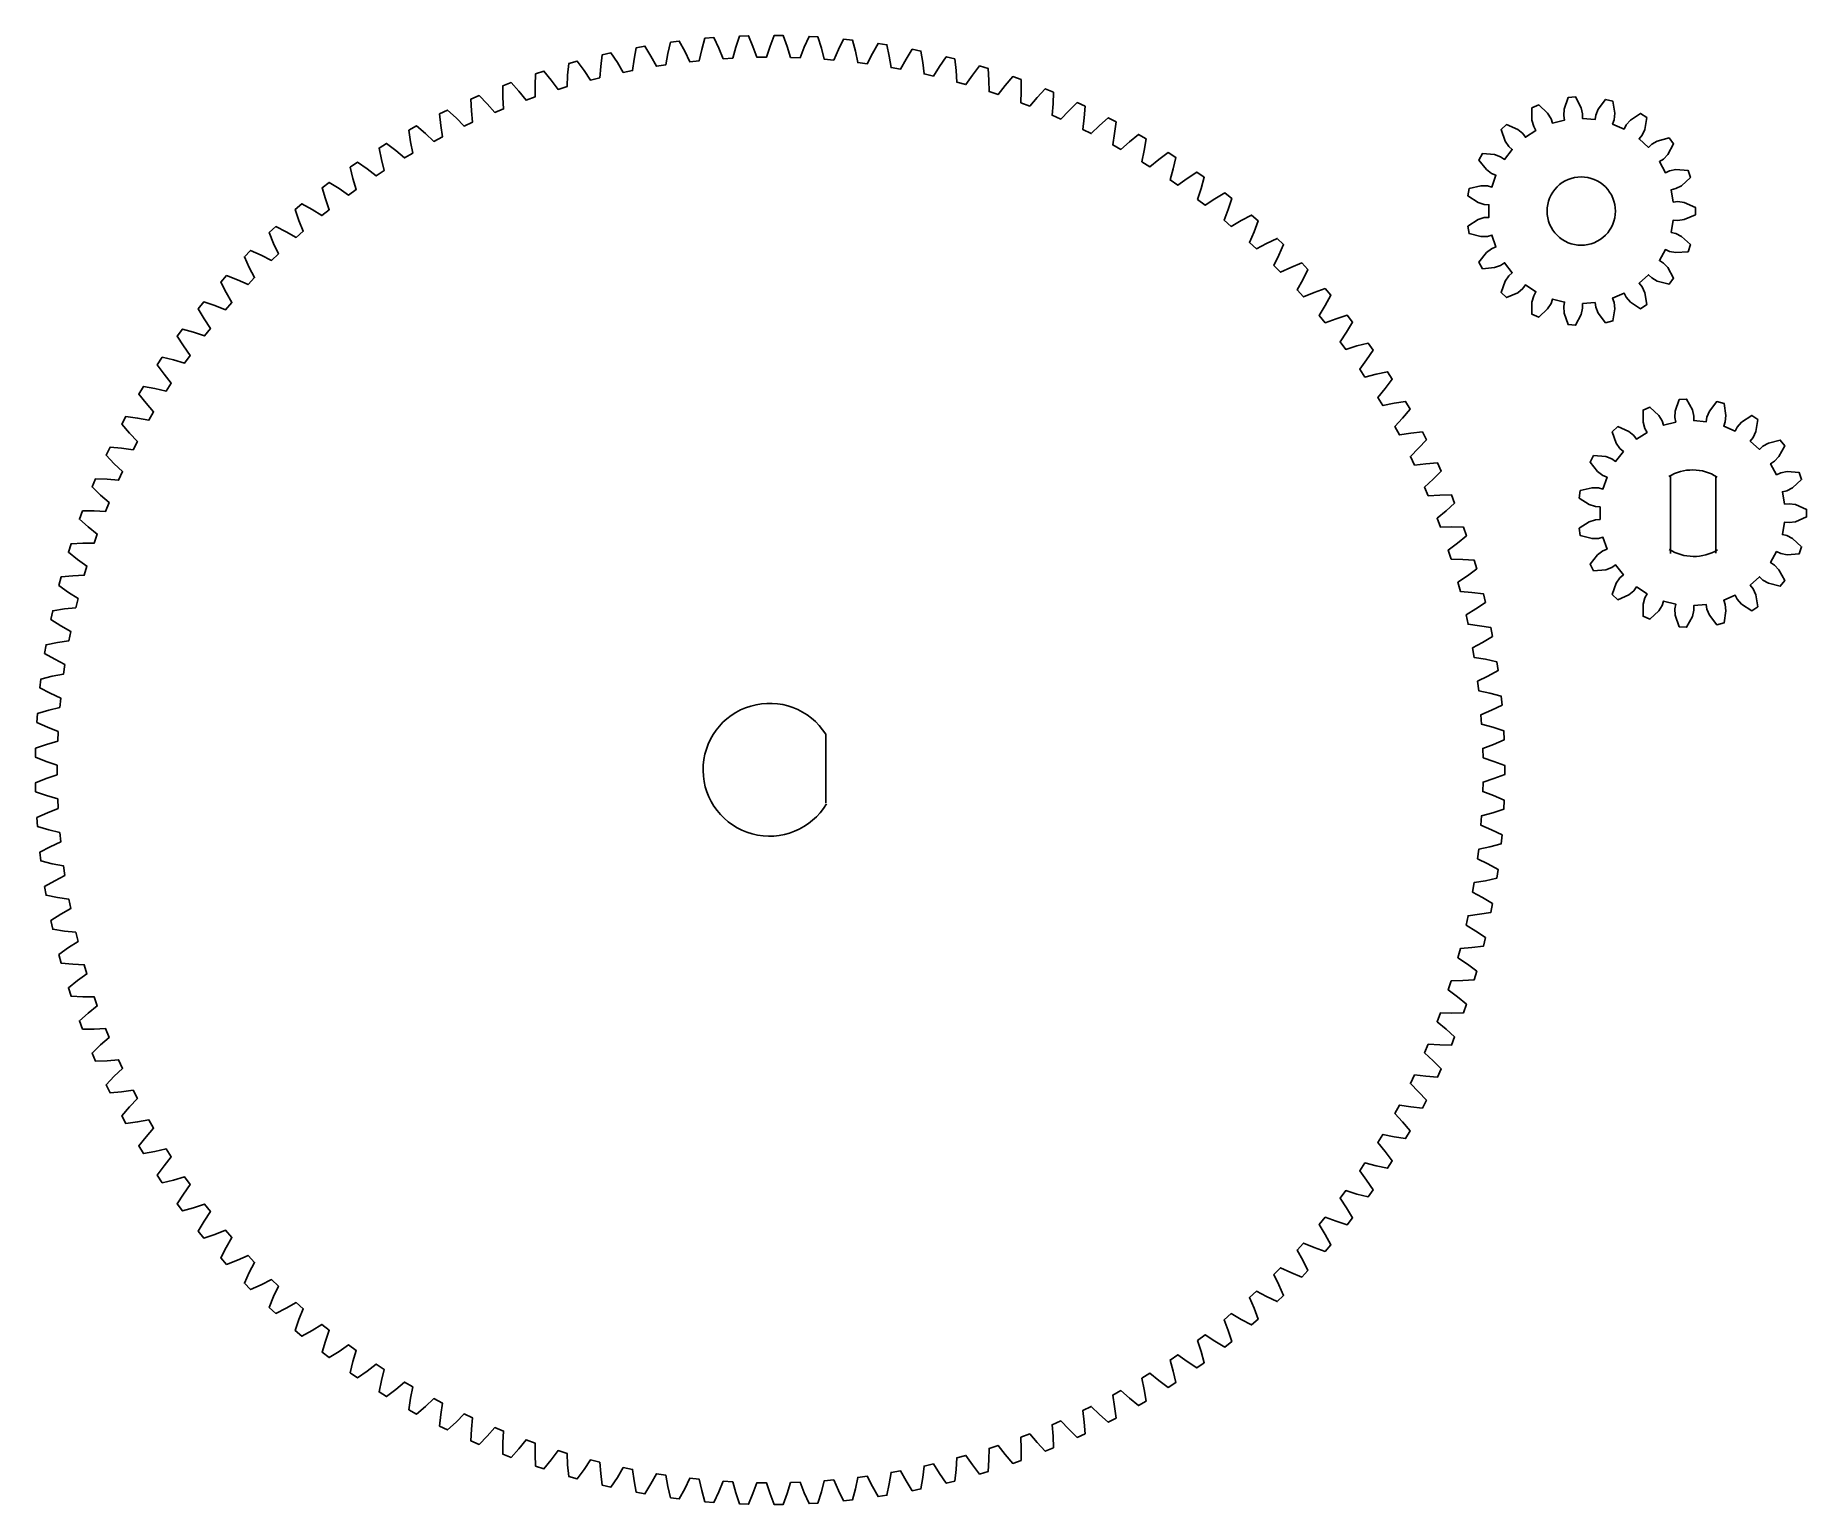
# Model space of a CAD drawing. Extents: x 30 to 133, y 201 to 287.
import ezdxf

# ---------------------------------------------------------------- set-up
doc = ezdxf.new("R2010")
doc.units = 0
doc.layers.add('Layer_1', color=7, linetype='CONTINUOUS')

msp = doc.modelspace()

# ---------------------------------------------------------------- linework, layer by layer
at = {"layer": 'Layer_1', "color": 7}
for points in [[(114.26403, 244.879589), (114.90369, 244.672609), (115.54248, 244.432239), (115.54248, 243.912999), (114.90369, 243.672629), (114.26403, 243.465649), (114.25093, 242.909889), (114.8801, 242.672929), (115.50683, 242.402669), (115.48233, 241.883999), (114.8329, 241.674069), (114.18418, 241.497529), (114.14478, 240.943009), (114.76206, 240.676609), (115.37532, 240.377049), (115.32632, 239.860119), (114.66771, 239.681089), (114.01137, 239.535379), (113.94587, 238.983329), (114.54988, 238.688079), (115.14831, 238.359889), (115.07501, 237.845849), (114.40867, 237.698129), (113.74619, 237.583579), (113.65469, 237.035239), (114.24408, 236.711789), (114.82635, 236.355709), (114.72885, 235.845709), (114.05628, 235.729609), (113.38913, 235.646479), (113.27183, 235.103069), (113.84529, 234.752149), (114.41009, 234.368969), (114.28858, 233.864139), (113.61128, 233.779939), (112.94094, 233.728399), (112.79812, 233.191139), (113.35437, 232.813529), (113.90044, 232.404099), (113.75522, 231.905579), (113.0747, 231.853449), (112.40268, 231.833629), (112.23464, 231.303709), (112.77244, 230.900249), (113.29857, 230.465499), (113.12997, 229.974389), (112.44775, 229.954459), (111.77554, 229.966389), (111.58266, 229.444999), (112.10081, 229.016599), (112.60582, 228.557479), (112.41422, 228.074879), (111.73181, 228.087189), (111.06092, 228.130859), (110.84364, 227.619159), (111.34097, 227.166759), (111.82374, 226.684299), (111.60956, 226.211289), (110.9285, 226.255809), (110.26041, 226.331109), (110.01921, 225.830249), (110.49462, 225.354869), (110.95407, 224.850149), (110.71779, 224.387779), (110.03959, 224.464419), (109.37581, 224.571179), (109.11122, 224.082259), (109.56366, 223.584959), (109.99875, 223.059119), (109.7409, 222.608419), (109.06708, 222.716999), (108.40908, 222.854989), (108.1217, 222.379109), (108.55014, 221.860999), (108.95992, 221.315189), (108.68108, 220.877169), (108.01313, 221.017449), (107.36238, 221.186369), (107.05285, 220.724589), (107.45635, 220.186819), (107.83989, 219.622269), (107.54067, 219.197909), (106.8801, 219.369579), (106.23806, 219.569029), (105.90706, 219.122389), (106.28471, 218.566169), (106.64117, 217.984129), (106.32224, 217.574379), (105.67051, 217.777049), (105.0386, 218.006599), (104.68688, 217.576089), (105.03785, 217.002649), (105.36642, 216.404429), (105.0285, 216.010189), (104.38707, 216.243409), (103.76671, 216.502549), (103.39505, 216.089129), (103.71854, 215.499759), (104.0185, 214.886689), (103.66233, 214.508849), (103.03263, 214.772099), (102.4252, 215.060249), (102.03443, 214.664839), (102.32973, 214.060849), (102.6004, 213.434299), (102.22679, 213.073699), (101.61022, 213.366399), (101.01708, 213.682909), (100.60807, 213.306389), (100.87452, 212.689129), (101.1153, 212.050499), (100.72508, 211.707939), (100.12302, 212.029429), (99.545479, 212.373599), (99.119149, 212.016819), (99.356149, 211.387659), (99.566499, 210.738369), (99.160539, 210.414629), (98.574339, 210.764189), (98.013689, 211.135249), (97.570989, 210.798999), (97.778019, 210.159349), (97.957469, 209.500849), (97.536669, 209.196639), (96.967629, 209.573489), (96.425139, 209.970609), (95.967049, 209.655639), (96.143639, 209.006939), (96.291789, 208.340699), (95.857099, 208.056699), (95.306489, 208.459999), (94.783349, 208.882299), (94.310899, 208.589309), (94.456659, 207.932989), (94.573189, 207.260499), (94.125569, 206.997339), (93.594619, 207.426199), (93.092009, 207.872729), (92.606249, 207.602379), (92.720849, 206.939909), (92.805489, 206.262659), (92.345939, 206.020939), (91.835829, 206.474389), (91.354869, 206.944159), (90.856889, 206.697059), (90.940069, 206.029909), (90.992639, 205.349419), (90.522179, 205.129669), (90.034059, 205.606709), (89.575819, 206.098659), (89.066719, 205.875349), (89.118309, 205.205019), (89.138679, 204.522809), (88.658379, 204.325519), (88.193329, 204.825079), (87.758829, 205.338119), (87.239749, 205.139099), (87.259629, 204.467079), (87.247759, 203.784669), (86.758669, 203.610279), (86.317729, 204.131239), (85.907949, 204.664239), (85.380049, 204.489949), (85.368169, 203.817739), (85.324089, 203.136659), (84.827309, 202.985559), (84.411459, 203.526759), (84.027309, 204.078509), (83.491769, 203.929349), (83.448149, 203.258449), (83.371959, 202.580209), (82.868599, 202.452739), (82.478779, 203.012969), (82.121109, 203.582249), (81.579119, 203.458549), (81.503869, 202.790459), (81.395729, 202.116569), (80.886919, 202.013009), (80.523979, 202.591029), (80.193589, 203.176559), (79.646369, 203.078589), (79.539659, 202.414799), (79.399809, 201.746769), (78.886669, 201.667359), (78.551439, 202.261869), (78.249079, 202.862349), (77.697839, 202.790329), (77.559889, 202.132319), (77.388659, 201.471639), (76.872339, 201.416549), (76.565559, 202.026229), (76.291889, 202.640319), (75.737859, 202.594419), (75.568999, 201.943659), (75.366749, 201.291789), (74.848409, 201.261149), (74.570769, 201.884639), (74.326399, 202.510969), (73.770829, 202.491279), (73.571419, 201.849219), (73.338609, 201.207629), (72.819399, 201.201529), (72.571509, 201.837439), (72.356989, 202.474609), (71.801109, 202.481209), (71.571599, 201.849289), (71.308759, 201.219409), (70.789839, 201.237809), (70.572249, 201.884709), (70.388069, 202.531299), (69.833109, 202.564109), (69.574019, 201.943729), (69.281719, 201.326969), (68.764249, 201.369849), (68.577459, 202.026299), (68.424009, 202.680869), (67.871229, 202.739849), (67.583129, 202.132389), (67.262029, 201.530129), (66.747159, 201.597399), (66.591579, 202.261939), (66.469209, 202.923029), (65.919829, 203.008049), (65.603359, 202.414869), (65.254179, 201.828439), (64.743069, 201.919949), (64.619039, 202.591099), (64.528029, 203.257229), (63.983269, 203.368089), (63.639149, 202.790529), (63.262669, 202.221239), (62.756439, 202.336789), (62.664239, 203.013039), (62.604789, 203.682719), (62.065879, 203.819189), (61.694869, 203.258519), (61.291919, 202.707649), (60.791709, 202.846969), (60.731559, 203.526829), (60.703799, 204.198569), (60.171929, 204.360339), (59.774849, 203.817809), (59.346339, 203.286589), (58.853269, 203.449369), (58.825289, 204.131309), (58.829289, 204.803619), (58.305659, 204.990319), (57.883399, 204.467149), (57.430279, 203.956749), (56.945449, 204.142639), (56.949749, 204.825149), (56.985489, 205.496509), (56.471259, 205.707729), (56.024769, 205.205089), (55.548049, 204.716659), (55.072539, 204.925239), (55.109019, 205.606779), (55.176419, 206.275699), (54.672739, 206.510979), (54.203009, 206.029979), (53.703759, 205.564609), (53.238629, 205.795409), (53.307249, 206.474459), (53.406169, 207.139459), (52.914159, 207.398259), (52.422229, 206.939979), (51.901559, 206.498699), (51.447849, 206.751209), (51.548459, 207.426269), (51.678679, 208.085849), (51.199439, 208.367599), (50.686419, 207.933059), (50.145489, 207.516859), (49.704209, 207.790519), (49.836589, 208.460069), (49.997809, 209.112769), (49.532409, 209.416829), (48.999439, 209.007009), (48.439459, 208.616819), (48.011599, 208.911009), (48.175449, 209.573559), (48.367309, 210.217919), (47.916789, 210.543619), (47.365059, 210.159419), (46.787279, 209.796109), (46.373779, 210.110179), (46.568739, 210.764259), (46.790819, 211.398829), (46.356179, 211.745449), (45.786929, 211.387729), (45.192629, 211.052119), (44.794429, 211.385359), (45.020059, 212.029499), (45.271849, 212.652879), (44.854069, 213.019629), (44.268559, 212.689199), (43.659079, 212.382019), (43.277059, 212.733699), (43.532859, 213.366469), (43.813809, 213.977259), (43.413809, 214.363329), (42.813349, 214.060919), (42.190039, 213.782869), (41.825049, 214.152189), (42.110449, 214.772169), (42.419929, 215.369019), (42.038609, 215.773549), (41.424539, 215.499829), (40.788799, 215.251519), (40.441659, 215.637669), (40.756009, 216.243479), (41.093329, 216.825049), (40.731539, 217.247129), (40.105229, 217.002719), (39.458469, 216.784709), (39.129949, 217.186819), (39.472569, 217.777119), (39.836979, 218.342099), (39.495519, 218.780799), (38.858369, 218.566239), (38.202029, 218.379019), (37.892869, 218.796189), (38.262979, 219.369649), (38.653659, 219.916789), (38.333309, 220.371129), (37.686729, 220.186889), (37.022289, 220.030879), (36.733169, 220.462189), (37.129949, 221.017519), (37.546039, 221.545609), (37.247489, 222.014569), (36.592939, 221.861069), (35.921869, 221.736609), (35.653439, 222.181089), (36.075999, 222.717069), (36.516559, 223.224909), (36.240499, 223.707449), (35.579419, 223.585029), (34.903229, 223.492399), (34.656089, 223.949059), (35.103489, 224.464489), (35.567539, 224.950959), (35.314569, 225.445989), (34.648459, 225.354939), (33.968639, 225.294339), (33.743349, 225.762159), (34.214579, 226.255879), (34.701089, 226.719899), (34.471779, 227.226329), (33.802109, 227.166829), (33.120189, 227.138399), (32.917239, 227.616339), (33.411269, 228.087259), (33.919149, 228.527789), (33.714009, 229.044479), (33.042269, 229.016669), (32.359769, 229.020469), (32.179619, 229.507459), (32.695329, 229.954519), (33.223449, 230.370569), (33.042939, 230.896369), (32.370639, 230.900269), (31.689079, 230.936309), (31.532129, 231.431269), (32.068379, 231.853469), (32.615549, 232.244119), (32.460079, 232.777859), (31.788709, 232.813549), (31.109609, 232.881729), (30.976209, 233.383549), (31.531799, 233.779959), (32.096809, 234.144329), (31.966719, 234.684809), (31.297789, 234.752169), (30.622659, 234.852339), (30.513109, 235.359899), (31.086799, 235.729629), (31.668389, 236.066909), (31.563959, 236.612939), (30.898959, 236.711809), (30.229319, 236.843759), (30.143859, 237.355919), (30.734369, 237.698149), (31.331239, 238.007589), (31.252709, 238.557929), (30.593119, 238.688099), (29.930459, 238.851519), (29.869279, 239.367149), (30.475289, 239.681109), (31.086109, 239.962019), (31.033659, 240.515459), (30.380949, 240.676629), (29.726749, 240.871159), (29.689979, 241.389099), (30.310149, 241.674089), (30.933549, 241.925839), (30.907299, 242.481139), (30.262929, 242.672949), (29.618639, 242.898159), (29.606369, 243.417269), (30.239309, 243.672649), (30.873899, 243.894679), (30.873899, 244.450599), (30.239309, 244.672629), (29.606369, 244.928009), (29.618639, 245.447119), (30.262929, 245.672329), (30.907299, 245.864139), (30.933549, 246.419439), (30.310149, 246.671189), (29.689979, 246.956179), (29.726749, 247.474119), (30.380949, 247.668649), (31.033659, 247.829819), (31.086109, 248.383259), (30.475289, 248.664169), (29.869279, 248.978129), (29.930459, 249.493759), (30.593119, 249.657179), (31.252709, 249.787349), (31.331239, 250.337689), (30.734369, 250.647129), (30.143859, 250.989359), (30.229319, 251.501519), (30.898959, 251.633469), (31.563959, 251.732339), (31.668389, 252.278369), (31.086799, 252.615649), (30.513109, 252.985379), (30.622659, 253.492939), (31.297789, 253.593109), (31.966719, 253.660469), (32.096809, 254.200949), (31.531799, 254.565319), (30.976209, 254.961729), (31.109609, 255.463549), (31.788709, 255.531729), (32.460079, 255.567419), (32.615549, 256.101159), (32.068379, 256.491809), (31.532129, 256.914009), (31.689079, 257.408969), (32.370639, 257.445009), (33.042939, 257.448909), (33.223449, 257.974709), (32.695329, 258.390759), (32.179619, 258.837819), (32.359769, 259.324809), (33.042269, 259.328609), (33.714009, 259.300799), (33.919149, 259.817489), (33.411269, 260.258019), (32.917239, 260.728939), (33.120189, 261.206879), (33.802109, 261.178449), (34.471779, 261.118949), (34.701089, 261.625379), (34.214579, 262.089399), (33.743349, 262.583119), (33.968639, 263.050939), (34.648459, 262.990339), (35.314569, 262.899289), (35.567539, 263.394319), (35.103489, 263.880789), (34.656089, 264.396219), (34.903229, 264.852879), (35.579419, 264.760249), (36.240499, 264.637829), (36.516559, 265.120369), (36.075999, 265.628209), (35.653439, 266.164189), (35.921869, 266.608669), (36.592939, 266.484209), (37.247489, 266.330709), (37.546039, 266.799669), (37.129949, 267.327759), (36.733169, 267.883089), (37.022289, 268.314399), (37.686729, 268.158389), (38.333309, 267.974149), (38.653659, 268.428489), (38.262979, 268.975629), (37.892869, 269.549089), (38.202029, 269.966259), (38.858369, 269.779039), (39.495519, 269.564479), (39.836979, 270.003179), (39.472569, 270.568159), (39.129949, 271.158459), (39.458469, 271.560569), (40.105229, 271.342559), (40.731539, 271.098149), (41.093329, 271.520229), (40.756009, 272.101799), (40.441659, 272.707609), (40.788799, 273.093759), (41.424539, 272.845449), (42.038609, 272.571729), (42.419929, 272.976259), (42.110449, 273.573109), (41.825049, 274.193089), (42.190039, 274.562409), (42.813349, 274.284359), (43.413809, 273.981949), (43.813809, 274.368019), (43.532859, 274.978809), (43.277059, 275.611579), (43.659079, 275.963259), (44.268559, 275.656079), (44.854069, 275.325649), (45.271849, 275.692399), (45.020059, 276.315779), (44.794429, 276.959919), (45.192629, 277.293159), (45.786929, 276.957549), (46.356179, 276.599829), (46.790819, 276.946449), (46.568739, 277.581019), (46.373779, 278.235099), (46.787279, 278.549169), (47.365059, 278.185859), (47.916789, 277.801659), (48.367309, 278.127359), (48.175449, 278.771719), (48.011599, 279.434269), (48.439459, 279.728459), (48.999439, 279.338269), (49.532409, 278.928449), (49.997809, 279.232509), (49.836589, 279.885209), (49.704209, 280.554759), (50.145489, 280.828419), (50.686419, 280.412219), (51.199439, 279.977679), (51.678679, 280.259429), (51.548459, 280.919009), (51.447849, 281.594069), (51.901559, 281.846579), (52.422229, 281.405299), (52.914159, 280.947019), (53.406169, 281.205819), (53.307249, 281.870819), (53.238629, 282.549869), (53.703759, 282.780669), (54.203009, 282.315299), (54.672739, 281.834299), (55.176419, 282.069579), (55.109019, 282.738499), (55.072539, 283.420039), (55.548049, 283.628619), (56.024769, 283.140189), (56.471259, 282.637549), (56.985489, 282.848769), (56.949749, 283.520129), (56.945449, 284.202639), (57.430279, 284.388529), (57.883399, 283.878129), (58.305659, 283.354959), (58.829289, 283.541659), (58.825289, 284.213969), (58.853269, 284.895909), (59.346339, 285.058689), (59.774849, 284.527469), (60.171929, 283.984939), (60.703799, 284.146709), (60.731559, 284.818449), (60.791709, 285.498309), (61.291919, 285.637629), (61.694869, 285.086759), (62.065879, 284.526089), (62.604789, 284.662559), (62.664239, 285.332239), (62.756439, 286.008489), (63.262669, 286.124039), (63.639149, 285.554749), (63.983269, 284.977189), (64.528029, 285.088049), (64.619039, 285.754179), (64.743069, 286.425329), (65.254179, 286.516839), (65.603359, 285.930409), (65.919829, 285.337229), (66.469209, 285.422249), (66.591579, 286.083339), (66.747159, 286.747879), (67.262029, 286.815149), (67.583129, 286.212889), (67.871229, 285.605429), (68.424009, 285.664409), (68.577459, 286.318979), (68.764249, 286.975429), (69.281719, 287.018309), (69.574019, 286.401549), (69.833109, 285.781169), (70.388069, 285.813979), (70.572249, 286.460569), (70.789839, 287.107469), (71.308759, 287.125869), (71.571599, 286.495989), (71.801109, 285.864069), (72.356989, 285.870669), (72.571509, 286.507859), (72.819399, 287.143769), (73.338609, 287.137669), (73.571419, 286.496079), (73.770829, 285.854019), (74.326399, 285.834329), (74.570769, 286.460659), (74.848409, 287.084149), (75.366749, 287.053509), (75.568999, 286.401639), (75.737859, 285.750879), (76.291889, 285.704979), (76.565559, 286.319069), (76.872339, 286.928749), (77.388659, 286.873659), (77.559889, 286.212979), (77.697839, 285.554969), (78.249079, 285.482949), (78.551439, 286.083429), (78.886669, 286.677939), (79.399809, 286.598529), (79.539659, 285.930499), (79.646369, 285.266709), (80.193589, 285.168739), (80.523979, 285.754269), (80.886919, 286.332289), (81.395729, 286.228729), (81.503869, 285.554839), (81.579119, 284.886749), (82.121109, 284.763049), (82.478779, 285.332329), (82.868599, 285.892559), (83.371959, 285.765089), (83.448149, 285.086849), (83.491769, 284.415949), (84.027309, 284.266789), (84.411459, 284.818539), (84.827309, 285.359739), (85.324089, 285.208639), (85.368169, 284.527559), (85.380049, 283.855349), (85.907949, 283.681059), (86.317729, 284.214059), (86.758669, 284.735019), (87.247759, 284.560629), (87.259629, 283.878219), (87.239749, 283.206199), (87.758829, 283.007179), (88.193329, 283.520219), (88.658379, 284.019779), (89.138679, 283.822489), (89.118309, 283.140279), (89.066719, 282.469949), (89.575819, 282.246639), (90.034059, 282.738589), (90.522179, 283.215629), (90.992639, 282.995879), (90.940069, 282.315389), (90.856889, 281.648239), (91.354869, 281.401139), (91.835829, 281.870909), (92.345939, 282.324359), (92.805489, 282.082639), (92.720849, 281.405389), (92.606249, 280.742919), (93.092009, 280.472569), (93.594619, 280.919099), (94.125569, 281.347959), (94.573189, 281.084799), (94.456659, 280.412309), (94.310899, 279.755989), (94.783349, 279.462999), (95.306489, 279.885299), (95.857099, 280.288599), (96.291789, 280.004599), (96.143639, 279.338359), (95.967049, 278.689659), (96.425139, 278.374689), (96.967629, 278.771809), (97.536669, 279.148659), (97.957469, 278.844449), (97.778019, 278.185949), (97.570989, 277.546299), (98.013689, 277.210049), (98.574339, 277.581109), (99.160539, 277.930669), (99.566499, 277.606929), (99.356149, 276.957639), (99.119149, 276.328479), (99.545479, 275.971699), (100.12302, 276.315869), (100.72508, 276.637359), (101.1153, 276.294799), (100.87452, 275.656169), (100.60807, 275.038909), (101.01708, 274.662389), (101.61022, 274.978899), (102.22679, 275.271599), (102.6004, 274.910999), (102.32973, 274.284449), (102.03443, 273.680459), (102.4252, 273.285049), (103.03263, 273.573199), (103.66233, 273.836449), (104.0185, 273.458609), (103.71854, 272.845539), (103.39505, 272.256169), (103.76671, 271.842749), (104.38707, 272.101889), (105.0285, 272.335109), (105.36642, 271.940869), (105.03785, 271.342649), (104.68688, 270.769209), (105.0386, 270.338699), (105.67051, 270.568249), (106.32224, 270.770919), (106.64117, 270.361169), (106.28471, 269.779129), (105.90706, 269.222909), (106.23806, 268.776269), (106.8801, 268.975719), (107.54067, 269.147389), (107.83989, 268.723029), (107.45635, 268.158479), (107.05285, 267.620709), (107.36238, 267.158929), (108.01313, 267.327849), (108.68108, 267.468129), (108.95992, 267.030109), (108.55014, 266.484299), (108.1217, 265.966189), (108.40908, 265.490309), (109.06708, 265.628299), (109.7409, 265.736879), (109.99875, 265.286179), (109.56366, 264.760339), (109.11122, 264.263039), (109.37581, 263.774119), (110.03959, 263.880879), (110.71779, 263.957519), (110.95407, 263.495149), (110.49462, 262.990429), (110.01921, 262.515049), (110.26041, 262.014189), (110.9285, 262.089489), (111.60956, 262.134009), (111.82374, 261.660999), (111.34097, 261.178539), (110.84364, 260.726139), (111.06092, 260.214439), (111.73181, 260.258109), (112.41422, 260.270419), (112.60582, 259.787819), (112.10081, 259.328699), (111.58266, 258.900299), (111.77554, 258.378909), (112.44775, 258.390839), (113.12997, 258.370909), (113.29857, 257.879799), (112.77244, 257.445049), (112.23464, 257.041589), (112.40268, 256.511669), (113.0747, 256.491849), (113.75522, 256.439719), (113.90044, 255.941199), (113.35437, 255.531769), (112.79812, 255.154159), (112.94094, 254.616899), (113.61128, 254.565359), (114.28858, 254.481159), (114.41009, 253.976329), (113.84529, 253.593149), (113.27183, 253.242229), (113.38913, 252.698819), (114.05628, 252.615689), (114.72885, 252.499589), (114.82635, 251.989589), (114.24408, 251.633509), (113.65469, 251.310059), (113.74619, 250.761719), (114.40867, 250.647169), (115.07501, 250.499449), (115.14831, 249.985409), (114.54988, 249.657219), (113.94587, 249.361969), (114.01137, 248.809919), (114.66771, 248.664209), (115.32632, 248.485179), (115.37532, 247.968249), (114.76206, 247.668689), (114.14478, 247.402289), (114.18418, 246.847769), (114.8329, 246.671229), (115.48233, 246.461299), (115.50683, 245.942629), (114.8801, 245.672369), (114.25093, 245.435409)], [(125.39297, 277.39474), (125.66356, 277.42123), (126.03467, 277.36699), (126.68835, 277.0867), (126.68835, 276.64842), (126.03467, 276.36813), (125.66356, 276.31389), (125.39297, 276.34038), (125.27234, 275.6175), (125.53687, 275.55469), (125.87026, 275.38289), (126.39752, 274.90554), (126.25521, 274.49101), (125.54593, 274.43815), (125.17732, 274.50735), (124.92999, 274.62026), (124.58118, 273.97572), (124.81099, 273.83042), (125.07053, 273.55968), (125.41422, 272.93699), (125.14502, 272.59113), (124.45702, 272.77144), (124.13084, 272.95657), (123.93358, 273.14368), (123.39438, 272.64732), (123.56456, 272.43527), (123.72213, 272.09493), (123.84501, 271.39438), (123.4781, 271.15466), (122.88592, 271.5486), (122.63753, 271.82962), (122.5117, 272.07064), (121.84056, 271.77624), (121.93266, 271.52043), (121.97119, 271.14736), (121.85994, 270.44487), (121.43507, 270.33728), (121.00289, 270.90216), (120.85921, 271.2486), (120.81846, 271.51741), (120.08809, 271.45689), (120.09214, 271.18504), (120.00744, 270.81967), (119.67412, 270.19137), (119.23734, 270.22756), (119.01199, 270.90216), (118.98858, 271.27648), (119.03732, 271.54396), (118.32688, 271.72387), (118.24244, 271.46543), (118.04369, 271.14736), (117.52443, 270.66133), (117.12307, 270.83738), (117.12896, 271.5486), (117.22837, 271.91024), (117.36132, 272.1474), (116.74778, 272.54825), (116.584, 272.33123), (116.29275, 272.09493), (115.64381, 271.80383), (115.32135, 272.10067), (115.55786, 272.77144), (115.7693, 273.08121), (115.97206, 273.26235), (115.52192, 273.84069), (115.29655, 273.68861), (114.94435, 273.55968), (114.23605, 273.49507), (114.02745, 273.88052), (114.46895, 274.43815), (114.76951, 274.66248), (115.0201, 274.76798), (114.78214, 275.46114), (114.51959, 275.39047), (114.14462, 275.38289), (113.45371, 275.55177), (113.38158, 275.98407), (113.98021, 276.36813), (114.33733, 276.48271), (114.60859, 276.50112), (114.60859, 277.234), (114.33733, 277.25241), (113.98021, 277.36699), (113.38158, 277.75105), (113.45371, 278.18335), (114.14462, 278.35223), (114.51959, 278.34465), (114.78214, 278.27398), (115.0201, 278.96714), (114.76951, 279.07264), (114.46895, 279.29697), (114.02745, 279.8546), (114.23605, 280.24005), (114.94435, 280.17544), (115.29655, 280.04651), (115.52192, 279.89443), (115.97206, 280.47277), (115.7693, 280.65391), (115.55786, 280.96368), (115.32135, 281.63445), (115.64381, 281.93129), (116.29275, 281.64019), (116.584, 281.40389), (116.74778, 281.18687), (117.36132, 281.58772), (117.22837, 281.82488), (117.12896, 282.18652), (117.12307, 282.89774), (117.52443, 283.07379), (118.04369, 282.58776), (118.24244, 282.26969), (118.32688, 282.01125), (119.03732, 282.19116), (118.98858, 282.45864), (119.01199, 282.83296), (119.23734, 283.50756), (119.67412, 283.54375), (120.00744, 282.91545), (120.09214, 282.55008), (120.08809, 282.27823), (120.81846, 282.21771), (120.85921, 282.48652), (121.00289, 282.83296), (121.43507, 283.39784), (121.85994, 283.29025), (121.97119, 282.58776), (121.93266, 282.21469), (121.84056, 281.95888), (122.5117, 281.66448), (122.63753, 281.9055), (122.88592, 282.18652), (123.4781, 282.58046), (123.84501, 282.34074), (123.72213, 281.64019), (123.56456, 281.29985), (123.39438, 281.0878), (123.93358, 280.59144), (124.13084, 280.77855), (124.45702, 280.96368), (125.14502, 281.14399), (125.41422, 280.79813), (125.07053, 280.17544), (124.81099, 279.9047), (124.58118, 279.7594), (124.92999, 279.11486), (125.17732, 279.22777), (125.54593, 279.29697), (126.25521, 279.24411), (126.39752, 278.82958), (125.87026, 278.35223), (125.53687, 278.18043), (125.27234, 278.11762)], [(122.00744, 276.86756)], [(131.891809, 259.724353), (132.162399, 259.750843), (132.533509, 259.696603), (133.187189, 259.416313), (133.187189, 258.978033), (132.533509, 258.697743), (132.162399, 258.643503), (131.891809, 258.669993), (131.771179, 257.947113), (132.035709, 257.884303), (132.369099, 257.712503), (132.896359, 257.235153), (132.754049, 256.820623), (132.044769, 256.767763), (131.676159, 256.836963), (131.428829, 256.949873), (131.080019, 256.305333), (131.309829, 256.160033), (131.569369, 255.889293), (131.913059, 255.266603), (131.643859, 254.920743), (130.955859, 255.101053), (130.629679, 255.286183), (130.432419, 255.473293), (129.893219, 254.976933), (130.063399, 254.764883), (130.220969, 254.424543), (130.343849, 253.723993), (129.976939, 253.484273), (129.384759, 253.878213), (129.136369, 254.159233), (129.010539, 254.400253), (128.339399, 254.105853), (128.431499, 253.850043), (128.469999, 253.476973), (128.358749, 252.774483), (127.933879, 252.666893), (127.501699, 253.231773), (127.358019, 253.578213), (127.317219, 253.847023), (126.586849, 253.786503), (126.590849, 253.514653), (126.506149, 253.149283), (126.172829, 252.520983), (125.736049, 252.557173), (125.510699, 253.231773), (125.487299, 253.606093), (125.535999, 253.873573), (124.825559, 254.053483), (124.741159, 253.795043), (124.542409, 253.476973), (124.023149, 252.990943), (123.621789, 253.166993), (123.627789, 253.878213), (123.727189, 254.239853), (123.860139, 254.477013), (123.246599, 254.877863), (123.082819, 254.660843), (122.791569, 254.424543), (122.142629, 254.133443), (121.820169, 254.430283), (122.056679, 255.101053), (122.268119, 255.410823), (122.470879, 255.591963), (122.020739, 256.170303), (121.795369, 256.018223), (121.443169, 255.889293), (120.734869, 255.824683), (120.526269, 256.210133), (120.967769, 256.767763), (121.268329, 256.992093), (121.518919, 257.097593), (121.280959, 257.790753), (121.018409, 257.720083), (120.643439, 257.712483), (119.952529, 257.881363), (119.880429, 258.313663), (120.479059, 258.697723), (120.836179, 258.812303), (121.107439, 258.830713), (121.107439, 259.563593), (120.836179, 259.582003), (120.479059, 259.696583), (119.880429, 260.080643), (119.952529, 260.512943), (120.643439, 260.681823), (121.018409, 260.674223), (121.280959, 260.603553), (121.518919, 261.296713), (121.268329, 261.402213), (120.967769, 261.626543), (120.526269, 262.184173), (120.734869, 262.569623), (121.443169, 262.505013), (121.795369, 262.376083), (122.020739, 262.224003), (122.470879, 262.802343), (122.268119, 262.983483), (122.056679, 263.293253), (121.820169, 263.964023), (122.142629, 264.260863), (122.791569, 263.969763), (123.082819, 263.733463), (123.246599, 263.516443), (123.860139, 263.917293), (123.727189, 264.154453), (123.627789, 264.516093), (123.621789, 265.227313), (124.023149, 265.403363), (124.542409, 264.917333), (124.741159, 264.599263), (124.825559, 264.340823), (125.535999, 264.520733), (125.487299, 264.788213), (125.510699, 265.162533), (125.736049, 265.837133), (126.172829, 265.873323), (126.506149, 265.245023), (126.590849, 264.879653), (126.586849, 264.607803), (127.317219, 264.547283), (127.358019, 264.816093), (127.501699, 265.162533), (127.933879, 265.727413), (128.358749, 265.619823), (128.469999, 264.917333), (128.431499, 264.544263), (128.339399, 264.288453), (129.010539, 263.994053), (129.136369, 264.235073), (129.384759, 264.516093), (129.976939, 264.910033), (130.343849, 264.670313), (130.220969, 263.969763), (130.063399, 263.629423), (129.893219, 263.417373), (130.432419, 262.921013), (130.629679, 263.108123), (130.955859, 263.293253), (131.643859, 263.473563), (131.913059, 263.127703), (131.569369, 262.505013), (131.309829, 262.234273), (131.080019, 262.088973), (131.428829, 261.444433), (131.676159, 261.557343), (132.044769, 261.626543), (132.754049, 261.573683), (132.896359, 261.159153), (132.369099, 260.681803), (132.035709, 260.510003), (131.771179, 260.447193)]]:
    msp.add_lwpolyline(points, close=True, dxfattribs=at)
for points in [[(118.593226, 278.281774), (118.968299, 278.656846), (119.477007, 278.86756), (120.00744, 278.86756)], [(120.00744, 278.86756), (120.537873, 278.86756), (121.046581, 278.656846), (121.421654, 278.281774)], [(118.00744, 276.86756), (118.00744, 277.397993), (118.218154, 277.906701), (118.593226, 278.281774)], [(121.421654, 278.281774), (121.796726, 277.906701), (122.00744, 277.397993), (122.00744, 276.86756)], [(118.593226, 275.453346), (118.218154, 275.828419), (118.00744, 276.337127), (118.00744, 276.86756)], [(122.00744, 276.86756), (122.00744, 276.337127), (121.796726, 275.828419), (121.421654, 275.453346)], [(120.00744, 274.86756), (119.477007, 274.86756), (118.968299, 275.078274), (118.593226, 275.453346)], [(121.421654, 275.453346), (121.046581, 275.078274), (120.537873, 274.86756), (120.00744, 274.86756)], [(125.125669, 261.334834), (125.983343, 261.864974), (127.105406, 261.855029), (127.951899, 261.309784)], [(125.225479, 261.334831), (125.225479, 256.834832), (125.225479, 256.834832), (125.225479, 256.834832)], [(127.885479, 261.352678), (127.885479, 256.852678), (127.885479, 256.852678), (127.885479, 256.852678)], [(127.976699, 257.054702), (127.119025, 256.524562), (125.996962, 256.534507), (125.150469, 257.079752)], [(68.651823, 244.141237), (68.630567, 245.880981), (69.768346, 247.422816), (71.437003, 247.915509)], [(71.437003, 247.915509), (73.105656, 248.4082), (74.898437, 247.731657), (75.825573, 246.259391)], [(75.825573, 246.259391), (75.825573, 242.259391), (75.825573, 242.259391), (75.825573, 242.259391)], [(71.528383, 240.436139), (69.848187, 240.887917), (68.673079, 242.401493), (68.651823, 244.141237)], [(75.875183, 242.198985), (74.984294, 240.704506), (73.208576, 239.984363), (71.528383, 240.436139)]]:
    msp.add_open_spline(points, degree=3, dxfattribs=at)

doc.saveas('drawing.dxf')
